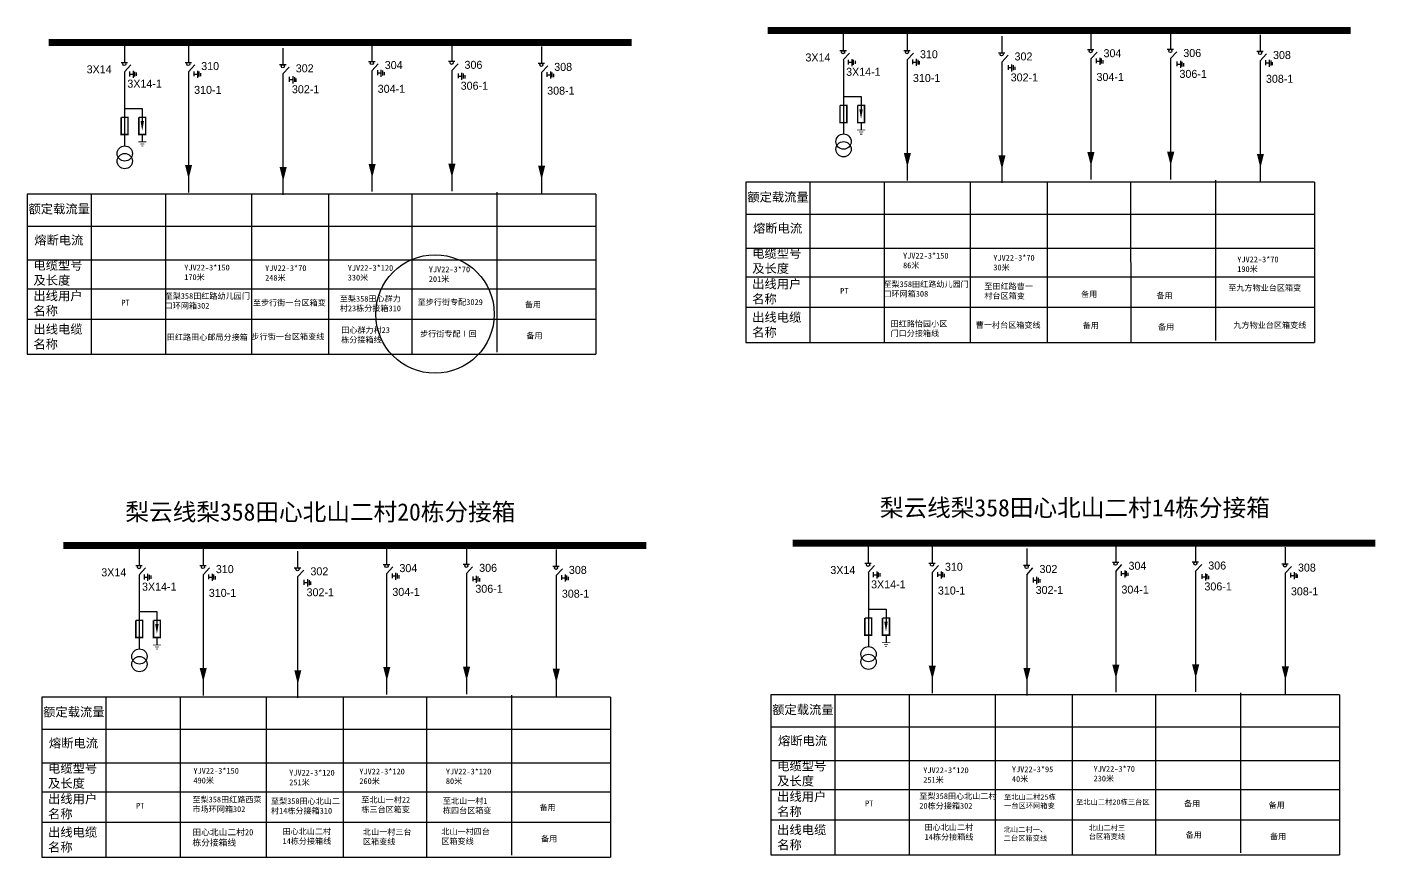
# Model space of a CAD drawing. Extents: x 69 to 1079, y -405 to -10.
# Drawn here: x 69.5 to 459.4, y -405.4 to -165.7 of the extents above; entities that cross this region are included whole.
import ezdxf

# ---------------------------------------------------------------- set-up
doc = ezdxf.new("R2010")
doc.units = 0
doc.header["$LTSCALE"] = 0.774411
doc.linetypes.add('DASHED', pattern=[0.45, 0.3, -0.15])
doc.linetypes.add('DASHED2', pattern=[9.525, 6.35, -3.175])
doc.layers.get('0').update_dxf_attribs({"linetype": 'CONTINUOUS'})
doc.layers.add('F11', color=7, linetype='CONTINUOUS')
doc.styles.add('hztxt_txtstyle_0.00_0_0', font='', dxfattribs={"bigfont": 'hztxt.shx'})
doc.styles.add('hztxt_txtstyle_1.67_0_0', font='', dxfattribs={"height": 1.668838, "bigfont": 'hztxt.shx'})
doc.styles.add('hztxt_txtstyle_2.31_0_0', font='', dxfattribs={"height": 2.307931, "bigfont": 'hztxt.shx'})
doc.styles.add('SimSun_txtstyle_1.50_0_0', font='', dxfattribs={"height": 1.5})
doc.styles.add('字体', font='', dxfattribs={"height": 2.5})
doc.styles.get('hztxt_txtstyle_0.00_0_0').set_extended_font_data('hztxt')
doc.styles.get('hztxt_txtstyle_1.67_0_0').set_extended_font_data('hztxt')
doc.styles.get('hztxt_txtstyle_2.31_0_0').set_extended_font_data('hztxt')
doc.styles.get('SimSun_txtstyle_1.50_0_0').set_extended_font_data('SimSun')
doc.styles.get('字体').set_extended_font_data('KaiTi_GB2312')

# ---------------------------------------------------------------- blocks, each defined once
blk = doc.blocks.new('JD')
for points in [[(-2, 0.2), (-2, -0.2), (2, 0.2), (2, -0.2)], [(1, -1.2), (1, -0.8), (-1, -1.2), (-1, -0.8)], [(-0.5, -1.8), (-0.5, -2.2), (0.5, -1.8), (0.5, -2.2)]]:
    blk.add_trace(points)

msp = doc.modelspace()

# ---------------------------------------------------------------- linework, layer by layer
for p, q in [((304.96, -175.33), (304.96, -196.68)), ((97.63, -178.75), (97.63, -200.1)), ((304.94, -185.78), (310.04, -185.78)), ((310.04, -185.78), (310.04, -189.51)), ((97.61, -189.2), (102.71, -189.2)), ((102.71, -189.2), (102.71, -192.93)), ((310.04, -193.43), (310.04, -195.35)), ((102.71, -196.85), (102.71, -198.77)), ((312.16, -323.14), (312.16, -344.49)), ((101.86, -323.81), (101.86, -345.16)), ((101.84, -334.26), (106.94, -334.26)), ((106.94, -334.26), (106.94, -337.99)), ((312.14, -333.59), (317.24, -333.59)), ((317.24, -333.59), (317.24, -337.32)), ((106.94, -341.91), (106.94, -343.83)), ((317.24, -341.23), (317.24, -343.16))]:
    msp.add_line(p, q)
at = {"linetype": 'Continuous'}
for p, q in [((276.81, -210.51), (276.81, -256.68)), ((305.76, -210.51), (276.81, -210.51)), ((440.86, -210.51), (305.76, -210.51)), ((387.91, -256.68), (387.9, -210.51)), ((412.42, -256.11), (412.42, -209.94)), ((440.93, -256.68), (440.92, -210.51)), ((69.48, -213.93), (69.48, -260.1)), ((98.43, -213.93), (69.48, -213.93)), ((233.53, -213.93), (98.43, -213.93)), ((180.58, -260.1), (180.57, -213.93)), ((205.09, -259.53), (205.09, -213.36)), ((233.6, -260.1), (233.59, -213.93)), ((276.81, -256.68), (440.86, -256.68)), ((69.48, -260.1), (233.53, -260.1)), ((209.32, -404.59), (209.31, -358.42)), ((284, -358.32), (284, -404.49)), ((312.96, -358.32), (284, -358.32)), ((448.06, -358.32), (312.96, -358.32)), ((395.11, -404.49), (395.1, -358.32)), ((419.62, -403.92), (419.61, -357.75)), ((448.12, -404.49), (448.12, -358.32)), ((73.7, -358.99), (73.7, -405.16)), ((102.66, -358.99), (73.7, -358.99)), ((237.76, -358.99), (102.66, -358.99)), ((184.81, -405.16), (184.8, -358.99)), ((237.82, -405.16), (237.82, -358.99)), ((73.7, -405.16), (237.76, -405.16)), ((284, -404.49), (448.06, -404.49))]:
    msp.add_line(p, q, dxfattribs=at)
at = {"linetype": 'ByBlock'}
for p, q in [((295.3, -210.4), (295.3, -256.68)), ((316.7, -210.4), (316.7, -256.68)), ((87.97, -213.82), (87.97, -260.1)), ((109.38, -213.82), (109.38, -260.1)), ((134.19, -214.01), (134.19, -260.29)), ((156.42, -214.01), (156.42, -260.29)), ((341.52, -210.59), (341.52, -256.87)), ((363.75, -210.59), (363.75, -256.87)), ((276.98, -219.74), (440.92, -219.74)), ((69.65, -223.16), (233.59, -223.16)), ((276.98, -229.48), (440.92, -229.48)), ((69.65, -232.9), (233.59, -232.9)), ((276.98, -237.8), (440.92, -237.8)), ((69.65, -241.22), (233.59, -241.22)), ((276.98, -246.53), (440.92, -246.53)), ((69.65, -249.95), (233.6, -249.95)), ((302.5, -358.21), (302.5, -404.49)), ((323.9, -358.21), (323.9, -404.49)), ((348.71, -358.4), (348.71, -404.68)), ((370.95, -358.4), (370.95, -404.68)), ((92.2, -358.88), (92.2, -405.16)), ((113.6, -358.88), (113.6, -405.16)), ((138.41, -359.07), (138.41, -405.35)), ((160.65, -359.07), (160.65, -405.35)), ((73.87, -368.22), (237.82, -368.22)), ((284.17, -367.55), (448.12, -367.55)), ((73.87, -377.96), (237.82, -377.96)), ((284.17, -377.29), (448.12, -377.29)), ((284.17, -385.61), (448.12, -385.61)), ((73.87, -386.28), (237.82, -386.28)), ((73.87, -395.01), (237.82, -395.01)), ((284.17, -394.34), (448.12, -394.34))]:
    msp.add_line(p, q, dxfattribs=at)
for points, const_width in [([(283.08, -166.74), (451.23, -166.74)], 2), ([(75.75, -170.16), (243.9, -170.16)], 2), ([(303.95, -188.33), (303.95, -193.3), (305.94, -193.3), (305.94, -188.33), (304.01, -188.33)], 0.42), ([(309.05, -188.33), (309.05, -193.3), (311.04, -193.3), (311.04, -188.33), (309.11, -188.33)], 0.42), ([(96.62, -191.75), (96.62, -196.72), (98.61, -196.72), (98.61, -191.75), (96.68, -191.75)], 0.42), ([(101.72, -191.75), (101.72, -196.72), (103.71, -196.72), (103.71, -191.75), (101.78, -191.75)], 0.42), ([(79.98, -315.22), (248.13, -315.22)], 2), ([(290.28, -314.54), (458.43, -314.54)], 2), ([(100.84, -336.81), (100.84, -341.78), (102.83, -341.78), (102.83, -336.81), (100.91, -336.81)], 0.42), ([(105.94, -336.81), (105.94, -341.78), (107.93, -341.78), (107.93, -336.81), (106, -336.81)], 0.42), ([(311.14, -336.14), (311.14, -341.11), (313.13, -341.11), (313.13, -336.14), (311.21, -336.14)], 0.42), ([(316.24, -336.14), (316.24, -341.11), (318.23, -341.11), (318.23, -336.14), (316.31, -336.14)], 0.42)]:
    msp.add_lwpolyline(points, dxfattribs=dict(const_width=const_width))
for points in [[(310.04, -189.45, 0.98, 0, 0), (310.04, -192.25, 0, 0, 0)], [(102.71, -192.87, 0.98, 0, 0), (102.71, -195.67, 0, 0, 0)], [(323.4, -202.08, 2.05, 0, 0), (323.4, -206.14, 0, 0, 0)], [(350.68, -202.72, 2.05, 0, 0), (350.68, -206.79, 0, 0, 0)], [(376.35, -201.79, 2.05, 0, 0), (376.35, -205.85, 0, 0, 0)], [(399.36, -201.72, 2.05, 0, 0), (399.36, -205.78, 0, 0, 0)], [(425.24, -202.31, 2.05, 0, 0), (425.24, -206.37, 0, 0, 0)], [(116.07, -205.5, 2.05, 0, 0), (116.07, -209.56, 0, 0, 0)], [(143.35, -206.14, 2.05, 0, 0), (143.35, -210.21, 0, 0, 0)], [(169.02, -205.21, 2.05, 0, 0), (169.02, -209.27, 0, 0, 0)], [(192.03, -205.14, 2.05, 0, 0), (192.03, -209.2, 0, 0, 0)], [(217.91, -205.73, 2.05, 0, 0), (217.91, -209.79, 0, 0, 0)], [(106.94, -337.93, 0.98, 0, 0), (106.94, -340.73, 0, 0, 0)], [(317.24, -337.26, 0.98, 0, 0), (317.24, -340.05, 0, 0, 0)], [(120.3, -350.56, 2.05, 0, 0), (120.3, -354.62, 0, 0, 0)], [(147.58, -351.2, 2.05, 0, 0), (147.58, -355.27, 0, 0, 0)], [(173.25, -350.27, 2.05, 0, 0), (173.25, -354.33, 0, 0, 0)], [(196.26, -350.2, 2.05, 0, 0), (196.26, -354.26, 0, 0, 0)], [(222.13, -350.79, 2.05, 0, 0), (222.13, -354.85, 0, 0, 0)], [(330.6, -349.89, 2.05, 0, 0), (330.6, -353.95, 0, 0, 0)], [(357.88, -350.53, 2.05, 0, 0), (357.88, -354.59, 0, 0, 0)], [(383.55, -349.6, 2.05, 0, 0), (383.55, -353.66, 0, 0, 0)], [(406.56, -349.52, 2.05, 0, 0), (406.56, -353.59, 0, 0, 0)], [(432.43, -350.12, 2.05, 0, 0), (432.43, -354.18, 0, 0, 0)]]:
    msp.add_lwpolyline(points, format="xyseb")
for centre in [(305, -198.78), (305, -200.98), (97.67, -202.2), (97.67, -204.4), (101.9, -347.26), (312.2, -346.59), (312.2, -348.79), (101.9, -349.46)]:
    msp.add_circle(centre, 2.2)
at = {"color": 1, "linetype": 'Continuous'}
msp.add_circle((187.16, -248.5), 17.09, dxfattribs=at)
at = {"layer": 'F11', "lineweight": -3}
for p, q in [((376.3, -167.42), (376.3, -172.18)), ((399.3, -167.35), (399.3, -172.11)), ((97.58, -171.14), (97.58, -175.9)), ((116.02, -171.13), (116.02, -175.89)), ((168.97, -170.84), (168.97, -175.6)), ((191.97, -170.77), (191.97, -175.53)), ((217.85, -171.36), (217.85, -176.12)), ((304.91, -167.72), (304.91, -172.48)), ((323.35, -167.71), (323.35, -172.47)), ((350.62, -168.35), (350.62, -173.11)), ((425.18, -167.94), (425.18, -172.7)), ((143.29, -171.78), (143.29, -176.54)), ((303.95, -172.52), (305.8, -172.52)), ((304.91, -175.22), (306.72, -173.25)), ((306.36, -175.17), (306.36, -176.55)), ((307.37, -174.97), (307.37, -177)), ((307.81, -175.19), (307.81, -176.61)), ((308.3, -175.44), (308.3, -176.37)), ((322.39, -172.51), (324.24, -172.51)), ((323.35, -175.21), (325.16, -173.24)), ((323.35, -175.21), (323.35, -210.03)), ((324.91, -175.1), (324.91, -176.48)), ((325.94, -174.93), (325.94, -176.95)), ((326.38, -175.15), (326.38, -176.57)), ((349.66, -173.15), (351.52, -173.15)), ((350.63, -175.85), (352.43, -173.88)), ((375.34, -172.22), (377.19, -172.22)), ((376.3, -174.92), (378.11, -172.95)), ((376.3, -174.92), (376.3, -209.74)), ((377.86, -174.8), (377.86, -176.18)), ((378.89, -174.64), (378.89, -176.66)), ((379.33, -174.85), (379.33, -176.28)), ((379.78, -175.3), (379.78, -176.24)), ((398.34, -172.15), (400.2, -172.15)), ((399.31, -174.85), (401.12, -172.88)), ((399.31, -174.85), (399.31, -209.67)), ((424.22, -172.74), (426.07, -172.74)), ((425.19, -175.44), (426.99, -173.47)), ((425.19, -175.44), (425.19, -210.26)), ((426.74, -175.33), (426.74, -176.71)), ((427.77, -175.16), (427.77, -177.18)), ((428.21, -175.38), (428.21, -176.8)), ((96.62, -175.94), (98.47, -175.94)), ((97.58, -178.64), (99.39, -176.67)), ((99.04, -178.59), (99.04, -179.97)), ((99.05, -179.32), (100.04, -179.32)), ((100.04, -178.39), (100.04, -180.42)), ((100.48, -178.61), (100.48, -180.03)), ((100.97, -178.86), (100.97, -179.79)), ((115.06, -175.93), (116.91, -175.93)), ((116.03, -178.63), (117.83, -176.66)), ((116.03, -178.63), (116.03, -213.45)), ((117.58, -178.52), (117.58, -179.9)), ((117.62, -179.28), (118.6, -179.28)), ((118.61, -178.35), (118.61, -180.37)), ((119.05, -178.57), (119.05, -179.99)), ((119.5, -179.01), (119.5, -179.95)), ((142.33, -176.58), (144.19, -176.58)), ((143.3, -179.27), (145.11, -177.3)), ((143.3, -179.27), (143.3, -214.09)), ((168.01, -175.64), (169.86, -175.64)), ((168.97, -178.34), (170.78, -176.37)), ((168.97, -178.34), (168.97, -213.16)), ((170.53, -178.22), (170.53, -179.61)), ((170.57, -178.98), (171.55, -178.98)), ((171.56, -178.06), (171.56, -180.08)), ((172, -178.27), (172, -179.7)), ((172.45, -178.72), (172.45, -179.66)), ((191.01, -175.57), (192.87, -175.57)), ((191.98, -178.27), (193.79, -176.3)), ((191.98, -178.27), (191.98, -213.09)), ((193.8, -179.1), (193.8, -180.48)), ((194.83, -178.93), (194.83, -180.96)), ((195.27, -179.15), (195.27, -180.58)), ((216.89, -176.16), (218.74, -176.16)), ((217.86, -178.86), (219.66, -176.89)), ((217.86, -178.86), (217.86, -213.68)), ((219.41, -178.75), (219.41, -180.13)), ((220.44, -178.58), (220.44, -180.6)), ((220.88, -178.8), (220.88, -180.22)), ((221.33, -179.24), (221.33, -180.18)), ((306.38, -175.9), (307.37, -175.9)), ((308.76, -176.03), (308.76, -176.03)), ((324.95, -175.86), (325.93, -175.86)), ((326.83, -175.59), (326.83, -176.53)), ((350.63, -175.85), (350.63, -210.67)), ((352.45, -176.69), (352.45, -178.07)), ((352.49, -177.45), (353.48, -177.45)), ((353.48, -176.52), (353.48, -178.55)), ((353.92, -176.74), (353.92, -178.16)), ((354.37, -177.19), (354.37, -178.12)), ((377.9, -175.56), (378.88, -175.56)), ((401.13, -175.68), (401.13, -177.06)), ((401.17, -176.44), (402.16, -176.44)), ((402.16, -175.51), (402.16, -177.54)), ((402.6, -175.73), (402.6, -177.16)), ((403.05, -176.18), (403.05, -177.11)), ((426.78, -176.09), (427.77, -176.09)), ((428.66, -175.82), (428.66, -176.76)), ((101.43, -179.45), (101.43, -179.45)), ((145.12, -180.11), (145.12, -181.49)), ((145.16, -180.87), (146.15, -180.87)), ((146.15, -179.94), (146.15, -181.97)), ((146.59, -180.16), (146.59, -181.58)), ((147.04, -180.61), (147.04, -181.54)), ((193.84, -179.86), (194.83, -179.86)), ((195.72, -179.6), (195.72, -180.53)), ((219.45, -179.51), (220.44, -179.51)), ((196.2, -315.83), (196.2, -320.59)), ((312.1, -315.53), (312.1, -320.29)), ((330.55, -315.52), (330.55, -320.28)), ((383.49, -315.23), (383.49, -319.99)), ((406.5, -315.16), (406.5, -319.92)), ((432.38, -315.75), (432.38, -320.51)), ((101.8, -316.2), (101.8, -320.96)), ((120.24, -316.19), (120.24, -320.95)), ((147.52, -316.84), (147.52, -321.6)), ((173.19, -315.9), (173.19, -320.66)), ((222.08, -316.42), (222.08, -321.18)), ((357.82, -316.16), (357.82, -320.92)), ((100.84, -321), (102.7, -321)), ((101.81, -323.7), (103.61, -321.73)), ((103.26, -323.65), (103.26, -325.03)), ((104.27, -323.45), (104.27, -325.48)), ((119.28, -320.99), (121.14, -320.99)), ((120.25, -323.69), (122.06, -321.72)), ((121.81, -323.58), (121.81, -324.96)), ((122.84, -323.41), (122.84, -325.43)), ((123.27, -323.63), (123.27, -325.05)), ((146.56, -321.64), (148.41, -321.64)), ((147.53, -324.33), (149.33, -322.36)), ((172.23, -320.7), (174.09, -320.7)), ((173.2, -323.4), (175, -321.43)), ((173.2, -323.4), (173.2, -358.22)), ((174.75, -323.28), (174.75, -324.67)), ((175.78, -323.12), (175.78, -325.14)), ((176.22, -323.34), (176.22, -324.76)), ((195.24, -320.63), (197.1, -320.63)), ((196.21, -323.33), (198.01, -321.36)), ((196.21, -323.33), (196.21, -358.15)), ((221.12, -321.22), (222.97, -321.22)), ((222.08, -323.92), (223.89, -321.95)), ((224.67, -323.64), (224.67, -325.66)), ((311.14, -320.33), (313, -320.33)), ((312.11, -323.03), (313.91, -321.06)), ((313.56, -322.98), (313.56, -324.36)), ((314.57, -322.78), (314.57, -324.8)), ((315.01, -323), (315.01, -324.42)), ((315.5, -323.25), (315.5, -324.18)), ((329.58, -320.32), (331.44, -320.32)), ((330.55, -323.02), (332.36, -321.05)), ((330.55, -323.02), (330.55, -357.84)), ((332.11, -322.9), (332.11, -324.29)), ((333.14, -322.74), (333.14, -324.76)), ((333.57, -322.95), (333.57, -324.38)), ((334.02, -323.4), (334.02, -324.34)), ((356.86, -320.96), (358.72, -320.96)), ((357.83, -323.66), (359.63, -321.69)), ((382.53, -320.03), (384.39, -320.03)), ((383.5, -322.73), (385.31, -320.76)), ((383.5, -322.73), (383.5, -357.55)), ((385.05, -322.61), (385.05, -323.99)), ((385.1, -323.37), (386.08, -323.37)), ((386.08, -322.44), (386.08, -324.47)), ((386.52, -322.66), (386.52, -324.09)), ((386.97, -323.11), (386.97, -324.04)), ((405.54, -319.96), (407.4, -319.96)), ((406.51, -322.66), (408.31, -320.68)), ((406.51, -322.66), (406.51, -357.48)), ((408.33, -323.49), (408.33, -324.87)), ((409.36, -323.32), (409.36, -325.35)), ((409.8, -323.54), (409.8, -324.96)), ((431.42, -320.55), (433.27, -320.55)), ((432.39, -323.25), (434.19, -321.28)), ((432.39, -323.25), (432.39, -358.07)), ((433.94, -323.13), (433.94, -324.51)), ((434.97, -322.97), (434.97, -324.99)), ((435.41, -323.18), (435.41, -324.61)), ((435.86, -323.63), (435.86, -324.57)), ((103.28, -324.38), (104.26, -324.38)), ((104.71, -323.67), (104.71, -325.09)), ((105.19, -323.92), (105.19, -324.85)), ((105.66, -324.51), (105.66, -324.51)), ((120.25, -323.69), (120.25, -358.51)), ((121.85, -324.34), (122.83, -324.34)), ((123.72, -324.07), (123.72, -325.01)), ((147.53, -324.33), (147.53, -359.15)), ((149.35, -325.17), (149.35, -326.55)), ((149.39, -325.93), (150.37, -325.93)), ((150.38, -325), (150.38, -327.03)), ((150.82, -325.22), (150.82, -326.64)), ((151.27, -325.67), (151.27, -326.6)), ((174.79, -324.04), (175.78, -324.04)), ((176.67, -323.78), (176.67, -324.72)), ((198.03, -324.16), (198.03, -325.54)), ((198.07, -324.92), (199.06, -324.92)), ((199.06, -323.99), (199.06, -326.02)), ((199.5, -324.21), (199.5, -325.64)), ((199.95, -324.66), (199.95, -325.6)), ((222.08, -323.92), (222.08, -358.74)), ((223.64, -323.81), (223.64, -325.19)), ((223.68, -324.57), (224.66, -324.57)), ((225.11, -323.86), (225.11, -325.28)), ((225.56, -324.3), (225.56, -325.24)), ((313.58, -323.71), (314.57, -323.71)), ((315.96, -323.84), (315.96, -323.84)), ((332.15, -323.66), (333.13, -323.66)), ((357.83, -323.66), (357.83, -358.48)), ((359.65, -324.5), (359.65, -325.88)), ((359.69, -325.26), (360.68, -325.26)), ((360.68, -324.33), (360.68, -326.35)), ((361.12, -324.55), (361.12, -325.97)), ((361.57, -324.99), (361.57, -325.93)), ((408.37, -324.25), (409.36, -324.25)), ((410.25, -323.99), (410.25, -324.92)), ((433.98, -323.89), (434.96, -323.89))]:
    msp.add_line(p, q, dxfattribs=at)
for centre in [(304.87, -172.99), (323.31, -172.98), (350.59, -173.62), (376.26, -172.69), (399.27, -172.62), (425.15, -173.21), (97.54, -176.41), (115.99, -176.4), (143.26, -177.05), (168.93, -176.11), (191.94, -176.04), (217.82, -176.63), (101.77, -321.47), (120.21, -321.46), (147.49, -322.11), (173.16, -321.17), (196.17, -321.1), (222.04, -321.69), (312.07, -320.8), (330.51, -320.79), (357.79, -321.43), (383.46, -320.5), (406.47, -320.43), (432.34, -321.02)]:
    msp.add_circle(centre, 0.459, dxfattribs=at)

# ---------------------------------------------------------------- block references
at = {"xscale": 0.5879999999770007, "yscale": 0.5879999998956009, "zscale": 0.588}
for p in [(102.75, -198.86), (310.07, -195.44), (317.27, -343.25), (106.97, -343.92)]:
    msp.add_blockref('JD', p, dxfattribs=at)

# ---------------------------------------------------------------- texts
at = {"linetype": 'DASHED', "attachment_point": 1}
for s, insert, char_height, width, style in [('{\\f\uffbfﾬￌﾣﾤ_GB2312|b0|i0|c134|p49;额定载流量}', (277.22, -213.46), 2.6, 28.7366, 'hztxt_txtstyle_0.00_0_0'), ('{\\f\uffbfﾬￌﾣﾤ_GB2312|b0|i0|c134|p49;额定载流量}', (69.89, -216.88), 2.6, 28.7366, 'hztxt_txtstyle_0.00_0_0'), ('{\\f\uffbfﾬￌﾣﾤ_GB2312|b0|i0|c134|p49;熔断电流}', (278.88, -222.45), 2.6, 28.7366, 'hztxt_txtstyle_0.00_0_0'), ('{\\f\uffbfﾬￌﾣﾤ_GB2312|b0|i0|c134|p49;熔断电流}', (71.55, -225.87), 2.6, 28.7366, 'hztxt_txtstyle_0.00_0_0'), ('{\\f\uffbfﾬￌﾣﾤ_GB2312|b0|i0|c134|p49;电缆型号及长度}', (278.64, -229.7), 2.6, 14.4991, 'hztxt_txtstyle_0.00_0_0'), ('{\\f\uffbfﾬￌﾣﾤ_GB2312|b0|i0|c134|p49;电缆型号及长度}', (71.31, -233.12), 2.6, 14.4991, 'hztxt_txtstyle_0.00_0_0'), ('{\\fSimSun|b0|i0|c134|p2;YJV22-3*150\\P86米}', (322.16, -230.84), 1.6688, 24.5783, 'hztxt_txtstyle_0.00_0_0'), ('{\\fSimSun|b0|i0|c134|p2;YJV22-3*70\\P30米}', (348.2, -231.45), 1.6688, 24.5783, 'hztxt_txtstyle_0.00_0_0'), ('{\\fSimSun|b0|i0|c134|p2;YJV22-3*70\\P190米}', (418.56, -231.91), 1.6688, 24.5783, 'hztxt_txtstyle_0.00_0_0'), ('{\\fSimSun|b0|i0|c134|p2;YJV22-3*150\\P170米}', (114.83, -234.26), 1.6688, 24.5783, 'hztxt_txtstyle_0.00_0_0'), ('{\\fSimSun|b0|i0|c134|p2;YJV22-3*70\\P248米}', (138.15, -234.43), 1.6688, 24.5783, 'hztxt_txtstyle_0.00_0_0'), ('{\\fSimSun|b0|i0|c134|p2;YJV22-3*120\\P330米}', (161.98, -234.37), 1.6688, 24.5783, 'hztxt_txtstyle_0.00_0_0'), ('{\\fSimSun|b0|i0|c134|p2;YJV22-3*70\\P201米}', (185.36, -234.79), 1.6688, 24.5783, 'hztxt_txtstyle_0.00_0_0'), ('{\\f\uffbfﾬￌﾣﾤ_GB2312|b0|i0|c134|p49;出线用户名称}', (71.31, -241.94), 2.6, 14.4991, 'hztxt_txtstyle_0.00_0_0'), ('{\\f\uffbfﾬￌﾣﾤ_GB2312|b0|i0|c134|p49;出线用户名称}', (278.64, -238.52), 2.6, 14.4991, 'hztxt_txtstyle_0.00_0_0'), ('{\\fSimSun|b0|i0|c134|p2;PT}', (304.01, -240.98), 1.6688, 22.876, 'hztxt_txtstyle_0.00_0_0'), ('{\\fSimSun|b0|i0|c134|p2;至梨\\fKaiTi_GB2312|b0|i0|c134|p49;358\\fSimSun|b0|i0|c134|p2;田红路幼儿园门口环网箱308}', (316.49, -239.06), 1.6688, 24.5783, 'hztxt_txtstyle_0.00_0_0'), ('{\\fSimSun|b0|i0|c134|p2;至田红路曹一村台区箱变}', (345.61, -239.66), 1.6688, 14.3364, 'hztxt_txtstyle_0.00_0_0'), ('{\\fSimSun|b0|i0|c134|p2;备用}', (373.52, -241.93), 1.6688, 22.876, 'hztxt_txtstyle_0.00_0_0'), ('{\\fSimSun|b0|i0|c134|p2;至九方物业台区箱变}', (415.96, -240.12), 1.6688, 27.8285, 'hztxt_txtstyle_0.00_0_0'), ('{\\fSimSun|b0|i0|c134|p2;PT}', (96.68, -244.4), 1.6688, 22.876, 'hztxt_txtstyle_0.00_0_0'), ('{\\fSimSun|b0|i0|c134|p2;至梨\\fKaiTi_GB2312|b0|i0|c134|p49;358\\fSimSun|b0|i0|c134|p2;田红路幼儿园门口环网箱302}', (109.16, -242.48), 1.6688, 24.5783, 'hztxt_txtstyle_0.00_0_0'), ('{\\fSimSun|b0|i0|c134|p2;至步行街一台区箱变}', (134.62, -244.4), 1.6688, 22.876, 'hztxt_txtstyle_0.00_0_0'), ('{\\fSimSun|b0|i0|c134|p2;至梨358田心群力村23栋分接箱310}', (159.69, -243.24), 1.6688, 17.9015, 'hztxt_txtstyle_0.00_0_0'), ('{\\fSimSun|b0|i0|c134|p2;至步行街专配3029}', (182.15, -244.22), 1.6688, 22.876, 'hztxt_txtstyle_0.00_0_0'), ('{\\fSimSun|b0|i0|c134|p2;备用}', (213.06, -244.89), 1.6688, 22.876, 'hztxt_txtstyle_0.00_0_0'), ('{\\fSimSun|b0|i0|c134|p2;备用}', (395.25, -242.36), 1.6688, 22.876, 'hztxt_txtstyle_0.00_0_0'), ('{\\f\uffbfﾬￌﾣﾤ_GB2312|b0|i0|c134|p49;出线电缆名称}', (278.64, -248.12), 2.6, 14.4991, 'hztxt_txtstyle_0.00_0_0'), ('{\\f\uffbfﾬￌﾣﾤ_GB2312|b0|i0|c134|p49;出线电缆名称}', (71.31, -251.54), 2.6, 14.4991, 'hztxt_txtstyle_0.00_0_0'), ('{\\fSimSun|b0|i0|c134|p2;田心群力村23栋分接箱线}', (160.09, -252.29), 1.6688, 14.6815, 'hztxt_txtstyle_0.00_0_0'), ('{\\fSimSun|b0|i0|c134|p2;步行街专配Ⅰ回}', (182.84, -253.37), 1.6688, 22.876, 'hztxt_txtstyle_0.00_0_0'), ('{\\fSimSun|b0|i0|c134|p2;田红路怡园小区门口分接箱线}', (318.56, -250.46), 1.6688, 18.0239, 'hztxt_txtstyle_0.00_0_0'), ('{\\fSimSun|b0|i0|c134|p2;曹一村台区箱变线}', (343.13, -250.84), 1.6688, 18.8538, 'hztxt_txtstyle_0.00_0_0'), ('{\\fSimSun|b0|i0|c134|p2;备用}', (373.95, -250.95), 1.6688, 22.876, 'hztxt_txtstyle_0.00_0_0'), ('{\\fSimSun|b0|i0|c134|p2;备用}', (395.69, -251.38), 1.6688, 22.876, 'hztxt_txtstyle_0.00_0_0'), ('{\\fSimSun|b0|i0|c134|p2;九方物业台区箱变线}', (417.45, -250.86), 1.6688, 21.8521, 'hztxt_txtstyle_0.00_0_0'), ('{\\fSimSun|b0|i0|c134|p2;田红路田心邮局分接箱}', (109.79, -254.33), 1.6688, 24.5783, 'hztxt_txtstyle_0.00_0_0'), ('{\\fSimSun|b0|i0|c134|p2;步行街一台区箱变线}', (134.2, -254.18), 1.6688, 22.876, 'hztxt_txtstyle_0.00_0_0'), ('{\\fSimSun|b0|i0|c134|p2;备用}', (213.49, -253.91), 1.6688, 22.876, 'hztxt_txtstyle_0.00_0_0'), ('{\\f\uffbfﾬￌﾣﾤ_GB2312|b0|i0|c134|p49;额定载流量}', (74.11, -361.94), 2.6, 28.7366, 'hztxt_txtstyle_0.00_0_0'), ('{\\f\uffbfﾬￌﾣﾤ_GB2312|b0|i0|c134|p49;额定载流量}', (284.41, -361.27), 2.6, 28.7366, 'hztxt_txtstyle_0.00_0_0'), ('{\\f\uffbfﾬￌﾣﾤ_GB2312|b0|i0|c134|p49;熔断电流}', (286.08, -370.25), 2.6, 28.7366, 'hztxt_txtstyle_0.00_0_0'), ('{\\f\uffbfﾬￌﾣﾤ_GB2312|b0|i0|c134|p49;熔断电流}', (75.78, -370.93), 2.6, 28.7366, 'hztxt_txtstyle_0.00_0_0'), ('{\\f\uffbfﾬￌﾣﾤ_GB2312|b0|i0|c134|p49;电缆型号及长度}', (75.53, -378.18), 2.6, 14.4991, 'hztxt_txtstyle_0.00_0_0'), ('{\\f\uffbfﾬￌﾣﾤ_GB2312|b0|i0|c134|p49;电缆型号及长度}', (285.84, -377.51), 2.6, 14.4991, 'hztxt_txtstyle_0.00_0_0'), ('{\\fSimSun|b0|i0|c134|p2;YJV22-3*150\\P490米}', (117.47, -379.4), 1.6688, 24.5783, 'hztxt_txtstyle_0.00_0_0'), ('{\\fSimSun|b0|i0|c134|p2;YJV22-3*120\\P251米}', (145.1, -379.93), 1.6688, 24.5783, 'hztxt_txtstyle_0.00_0_0'), ('{\\fSimSun|b0|i0|c134|p2;YJV22-3*120\\P260米}', (165.33, -379.59), 1.6688, 24.5783, 'hztxt_txtstyle_0.00_0_0'), ('{\\fSimSun|b0|i0|c134|p2;YJV22-3*120\\P80米}', (190.28, -379.59), 1.6688, 24.5783, 'hztxt_txtstyle_0.00_0_0'), ('{\\fSimSun|b0|i0|c134|p2;YJV22-3*120\\P251米}', (327.98, -379.22), 1.6688, 24.5783, 'hztxt_txtstyle_0.00_0_0'), ('{\\fSimSun|b0|i0|c134|p2;YJV22-3*95\\P40米}', (353.56, -378.95), 1.6688, 24.5783, 'hztxt_txtstyle_1.67_0_0'), ('{\\fSimSun|b0|i0|c134|p2;YJV22-3*70\\P230米}', (377.12, -378.83), 1.6688, 24.5783, 'hztxt_txtstyle_1.67_0_0'), ('{\\f\uffbfﾬￌﾣﾤ_GB2312|b0|i0|c134|p49;出线用户名称}', (285.84, -386.33), 2.6, 14.4991, 'hztxt_txtstyle_0.00_0_0'), ('{\\f\uffbfﾬￌﾣﾤ_GB2312|b0|i0|c134|p49;出线用户名称}', (75.53, -387), 2.6, 14.4991, 'hztxt_txtstyle_0.00_0_0'), ('{\\fSimSun|b0|i0|c134|p2;PT}', (100.91, -389.46), 1.6688, 22.876, 'hztxt_txtstyle_0.00_0_0'), ('{\\fSimSun|b0|i0|c134|p2;至梨\\fKaiTi_GB2312|b0|i0|c134|p49;358\\fSimSun|b0|i0|c134|p2;田红路西菜市场环网箱302}', (117.19, -387.66), 1.6688, 20.6517, 'hztxt_txtstyle_0.00_0_0'), ('{\\fSimSun|b0|i0|c134|p2;至梨358田心北山二村14栋分接箱310}', (139.83, -388.14), 1.6688, 20.9601, 'hztxt_txtstyle_0.00_0_0'), ('{\\fSimSun|b0|i0|c134|p2;至北山一村22栋三台区箱变}', (165.91, -387.76), 1.6688, 14.9392, 'hztxt_txtstyle_0.00_0_0'), ('{\\fSimSun|b0|i0|c134|p2;至北山一村1栋四台区箱变}', (189.42, -388.08), 1.6688, 14.9392, 'hztxt_txtstyle_0.00_0_0'), ('{\\fSimSun|b0|i0|c134|p2;备用}', (217.29, -389.95), 1.6688, 22.876, 'hztxt_txtstyle_0.00_0_0'), ('{\\fSimSun|b0|i0|c134|p2;PT}', (311.21, -388.79), 1.6688, 22.876, 'hztxt_txtstyle_0.00_0_0'), ('{\\fSimSun|b0|i0|c134|p2;至梨\\fKaiTi_GB2312|b0|i0|c134|p49;358\\fSimSun|b0|i0|c134|p2;田心北山二村20栋分接箱302}', (326.86, -386.7), 1.6688, 21.4034, 'hztxt_txtstyle_0.00_0_0'), ('{\\fSimSun|b0|i0|c134|p2;备用}', (403.22, -388.85), 1.6688, 22.876, 'hztxt_txtstyle_0.00_0_0'), ('{\\fSimSun|b0|i0|c134|p2;备用}', (427.59, -389.28), 1.6688, 22.876, 'hztxt_txtstyle_0.00_0_0'), ('{\\f\uffbfﾬￌﾣﾤ_GB2312|b0|i0|c134|p49;出线电缆名称}', (75.53, -396.6), 2.6, 14.4991, 'hztxt_txtstyle_0.00_0_0'), ('{\\fSimSun|b0|i0|c134|p2;田心北山二村14栋分接箱线}', (143.17, -396.88), 1.6688, 15.9671, 'hztxt_txtstyle_0.00_0_0'), ('{\\fSimSun|b0|i0|c134|p2;北山一村三台区箱变线}', (166.37, -397.03), 1.6688, 14.9392, 'hztxt_txtstyle_0.00_0_0'), ('{\\fSimSun|b0|i0|c134|p2;北山一村四台区箱变线}', (188.98, -396.91), 1.6688, 14.9392, 'hztxt_txtstyle_0.00_0_0'), ('{\\f\uffbfﾬￌﾣﾤ_GB2312|b0|i0|c134|p49;出线电缆名称}', (285.84, -395.93), 2.6, 14.4991, 'hztxt_txtstyle_0.00_0_0'), ('{\\fSimSun|b0|i0|c134|p2;田心北山二村14栋分接箱线}', (328.38, -395.68), 1.6688, 15.9671, 'hztxt_txtstyle_0.00_0_0'), ('{\\fSimSun|b0|i0|c134|p2;备用}', (403.66, -397.87), 1.6688, 22.876, 'hztxt_txtstyle_0.00_0_0'), ('{\\fSimSun|b0|i0|c134|p2;备用}', (217.72, -398.97), 1.6688, 22.876, 'hztxt_txtstyle_0.00_0_0'), ('{\\fSimSun|b0|i0|c134|p2;备用}', (428.02, -398.3), 1.6688, 22.876, 'hztxt_txtstyle_0.00_0_0')]:
    msp.add_mtext(s, dxfattribs=dict(at, insert=insert, char_height=char_height, width=width, style=style))
at = {"attachment_point": 1, "style": '字体'}
for s, insert, char_height, width in [('{\\fSimSun|b0|i0|c134|p2;梨云线梨}358{\\fSimSun|b0|i0|c134|p2;田心北山二村20栋分接箱}', (97.85, -303.07), 5, 142.7038), ('{\\fSimSun|b0|i0|c134|p2;梨云线梨}358{\\fSimSun|b0|i0|c134|p2;田心北山二村14栋分接箱}', (315.47, -301.85), 5, 142.7038), ('{\\fSimSun|b0|i0|c134|p2;田心北山二村20栋分接箱线}', (117.18, -397.04), 1.8, 18.837)]:
    msp.add_mtext(s, dxfattribs=dict(at, insert=insert, char_height=char_height, width=width))
at = {"color": 7, "linetype": 'DASHED2', "lineweight": 0, "ltscale": 0.967039, "char_height": 1.5, "attachment_point": 1, "style": 'SimSun_txtstyle_1.50_0_0'}
for s, insert, width in [('至北山二村25栋一台区环网箱变', (351.26, -387.02), 16.57), ('至北山二村20栋三台区', (372.03, -388.47), 23.3626), ('北山二村一、二台区箱变线', (351.15, -396.39), 14.0326), ('北山二村三台区箱变线', (375.72, -395.91), 11.4952)]:
    msp.add_mtext(s, dxfattribs=dict(at, insert=insert, width=width))
at = {"layer": 'F11', "lineweight": -3, "char_height": 2.3079, "width": 19.4417, "attachment_point": 1}
for s, insert, style in [('\\pl2.308;306', (193.36, -175.48), 'hztxt_txtstyle_2.31_0_0'), ('\\pl2.308;3X14', (291.69, -173.35), 'hztxt_txtstyle_0.00_0_0'), ('\\pl2.30793;310', (324.73, -172.42), 'hztxt_txtstyle_0.00_0_0'), ('\\pl2.308;302', (352.01, -173.06), 'hztxt_txtstyle_2.31_0_0'), ('\\pl2.308;304', (377.68, -172.13), 'hztxt_txtstyle_0.00_0_0'), ('\\pl2.308;306', (400.69, -172.06), 'hztxt_txtstyle_2.31_0_0'), ('\\pl2.308;308', (426.57, -172.65), 'hztxt_txtstyle_0.00_0_0'), ('\\pl2.308;3X14', (84.36, -176.77), 'hztxt_txtstyle_0.00_0_0'), ('\\pl2.30793;310', (117.41, -175.84), 'hztxt_txtstyle_0.00_0_0'), ('\\pl2.308;302', (144.68, -176.48), 'hztxt_txtstyle_2.31_0_0'), ('\\pl2.308;304', (170.35, -175.55), 'hztxt_txtstyle_0.00_0_0'), ('\\pl2.308;308', (219.24, -176.07), 'hztxt_txtstyle_0.00_0_0'), ('\\pl2.308;3X14-1', (303.43, -177.49), 'hztxt_txtstyle_0.00_0_0'), ('\\pl2.30793;310-1', (322.7, -179.28), 'hztxt_txtstyle_0.00_0_0'), ('\\pl2.308;302-1', (350.9, -179.1), 'hztxt_txtstyle_2.31_0_0'), ('\\pl2.308;304-1', (375.65, -178.98), 'hztxt_txtstyle_0.00_0_0'), ('\\pl2.308;306-1', (399.58, -178.09), 'hztxt_txtstyle_2.31_0_0'), ('\\pl2.308;3X14-1', (96.1, -180.91), 'hztxt_txtstyle_0.00_0_0'), ('\\pl2.30793;310-1', (115.37, -182.7), 'hztxt_txtstyle_0.00_0_0'), ('\\pl2.308;302-1', (143.57, -182.52), 'hztxt_txtstyle_2.31_0_0'), ('\\pl2.308;304-1', (168.32, -182.4), 'hztxt_txtstyle_0.00_0_0'), ('\\pl2.308;306-1', (192.25, -181.51), 'hztxt_txtstyle_2.31_0_0'), ('\\pl2.308;308-1', (217.2, -182.93), 'hztxt_txtstyle_0.00_0_0'), ('\\pl2.308;308-1', (424.53, -179.51), 'hztxt_txtstyle_0.00_0_0'), ('\\pl2.308;3X14', (88.58, -321.83), 'hztxt_txtstyle_0.00_0_0'), ('\\pl2.30793;310', (121.63, -320.9), 'hztxt_txtstyle_0.00_0_0'), ('\\pl2.308;302', (148.91, -321.55), 'hztxt_txtstyle_2.31_0_0'), ('\\pl2.308;304', (174.58, -320.61), 'hztxt_txtstyle_0.00_0_0'), ('\\pl2.308;306', (197.59, -320.54), 'hztxt_txtstyle_2.31_0_0'), ('\\pl2.308;308', (223.46, -321.13), 'hztxt_txtstyle_0.00_0_0'), ('\\pl2.308;3X14', (298.88, -321.16), 'hztxt_txtstyle_0.00_0_0'), ('\\pl2.30793;310', (331.93, -320.23), 'hztxt_txtstyle_0.00_0_0'), ('\\pl2.308;302', (359.21, -320.87), 'hztxt_txtstyle_2.31_0_0'), ('\\pl2.308;304', (384.88, -319.94), 'hztxt_txtstyle_0.00_0_0'), ('\\pl2.308;306', (407.89, -319.87), 'hztxt_txtstyle_2.31_0_0'), ('\\pl2.308;308', (433.76, -320.46), 'hztxt_txtstyle_0.00_0_0'), ('\\pl2.308;3X14-1', (100.33, -325.97), 'hztxt_txtstyle_0.00_0_0'), ('\\pl2.308;302-1', (147.8, -327.58), 'hztxt_txtstyle_2.31_0_0'), ('\\pl2.308;304-1', (172.54, -327.47), 'hztxt_txtstyle_0.00_0_0'), ('\\pl2.308;306-1', (196.48, -326.57), 'hztxt_txtstyle_2.31_0_0'), ('\\pl2.308;3X14-1', (310.63, -325.3), 'hztxt_txtstyle_0.00_0_0'), ('\\pl2.30793;310-1', (329.9, -327.08), 'hztxt_txtstyle_0.00_0_0'), ('\\pl2.308;302-1', (358.1, -326.91), 'hztxt_txtstyle_2.31_0_0'), ('\\pl2.308;304-1', (382.84, -326.79), 'hztxt_txtstyle_0.00_0_0'), ('\\pl2.308;306-1', (406.78, -325.9), 'hztxt_txtstyle_2.31_0_0'), ('\\pl2.308;308-1', (431.73, -327.31), 'hztxt_txtstyle_0.00_0_0'), ('\\pl2.30793;310-1', (119.6, -327.76), 'hztxt_txtstyle_0.00_0_0'), ('\\pl2.308;308-1', (221.43, -327.99), 'hztxt_txtstyle_0.00_0_0')]:
    msp.add_mtext(s, dxfattribs=dict(at, insert=insert, style=style))

doc.saveas('drawing.dxf')
